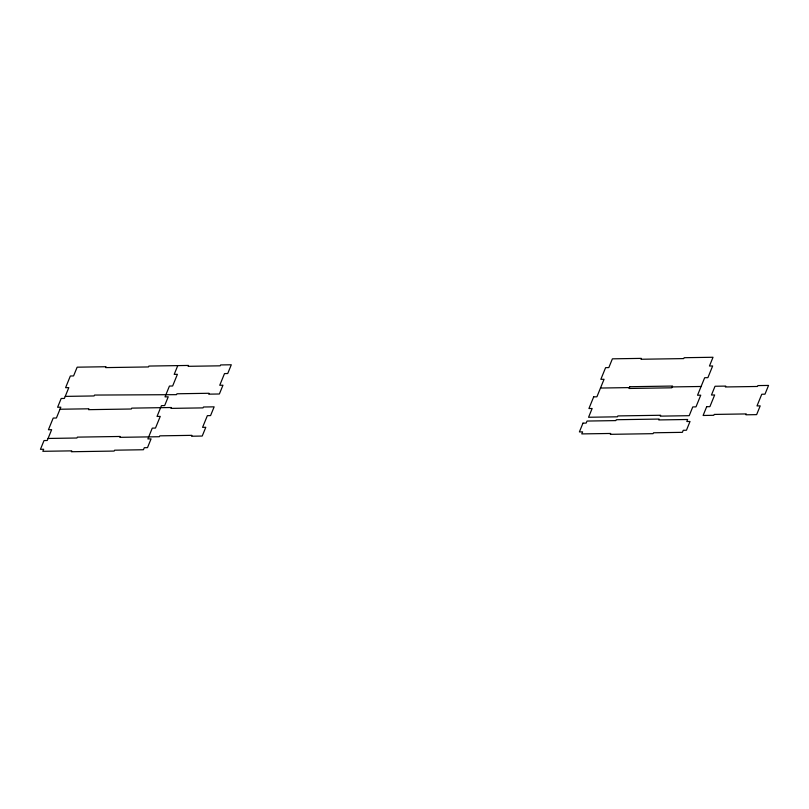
<?xml version="1.0" encoding="UTF-8"?>
<svg xmlns="http://www.w3.org/2000/svg" width="809" height="809" viewBox="0 0 809 809"><rect width="100%" height="100%" fill="white"/><g stroke="black" fill="none" stroke-linecap="round" stroke-linejoin="round"><path stroke-width="1.21" d="M177.768 365.607L174.198 374.375L177.404 374.324L172.641 386.004L169.435 386.055L165.026 396.865L168.232 396.814L164.662 405.582L161.446 405.633L157.037 416.443L160.253 416.392L155.48 428.072L152.274 428.123L147.865 438.933L151.071 438.882L147.501 447.65L144.285 447.701L143.456 449.743L114.554 450.198L114.19 451.068L71.374 451.735L71.728 450.866L42.826 451.311L43.666 449.268L40.45 449.319L44.02 440.551L47.235 440.5L51.645 429.69L48.429 429.741L53.202 418.061L56.408 418.01L60.817 407.2L57.611 407.251L61.181 398.483L64.396 398.433L68.805 387.632L65.59 387.683L70.353 375.993L73.568 375.942L77.148 367.185L106.05 366.73L105.686 367.61L148.512 366.942L148.866 366.062L188.477 365.446L188.123 366.315L220.23 365.82L220.594 364.94L231.293 364.778L227.723 373.536L224.508 373.586L219.745 385.276L222.96 385.226L219.381 393.993L208.671 394.155L209.035 393.275L176.918 393.781L176.564 394.661L94.491 395.065L94.127 395.945L65.226 396.39M600.48 388.047L629.382 387.592M672.208 386.924L701.11 386.48M59.987 409.243L88.889 408.798L88.535 409.667L131.351 409L131.705 408.13L171.316 407.514L170.962 408.383L203.079 407.888L203.433 407.008L214.142 406.846L210.562 415.604L207.357 415.654L202.584 427.344L205.799 427.294L202.22 436.051L191.521 436.223L191.875 435.343L159.757 435.849L159.403 436.718L119.793 437.335L120.147 436.466L77.33 437.133L76.976 438.003L48.075 438.458M582.976 423.147L579.396 431.915L582.611 431.864L581.772 433.907L610.674 433.462L610.32 434.332L653.136 433.664L653.5 432.785L682.402 432.34L683.231 430.297L686.447 430.246L690.016 421.479L686.811 421.529L687.64 419.487L658.738 419.932L659.102 419.062L616.276 419.729L615.922 420.599L587.021 421.054L586.181 423.097L582.976 423.147M593.695 396.855L588.932 408.545L592.137 408.494L588.568 417.262L617.469 416.807L617.823 415.927L660.65 415.26L660.286 416.139L689.197 415.684L692.767 406.927L695.983 406.876L700.746 395.186L697.53 395.237L704.679 377.712L707.895 377.661L712.658 365.971L709.453 366.022L713.022 357.265L684.121 357.709L683.767 358.589L640.94 359.257L641.304 358.377L612.393 358.832L608.823 367.599L605.607 367.65L600.844 379.33L604.06 379.279L596.911 396.804L593.695 396.855M629.746 386.722L629.028 388.472L671.844 387.804L672.562 386.045L629.746 386.722M706.682 406.705L703.112 415.472L713.811 415.3L714.175 414.43L746.282 413.925L745.928 414.805L756.637 414.633L760.207 405.875L757.002 405.926L761.765 394.236L764.98 394.185L768.55 385.428L757.841 385.59L757.487 386.469L725.37 386.965L725.734 386.095L715.025 386.257L711.455 395.025L714.66 394.974L709.898 406.654L706.682 406.705"/></g></svg>
